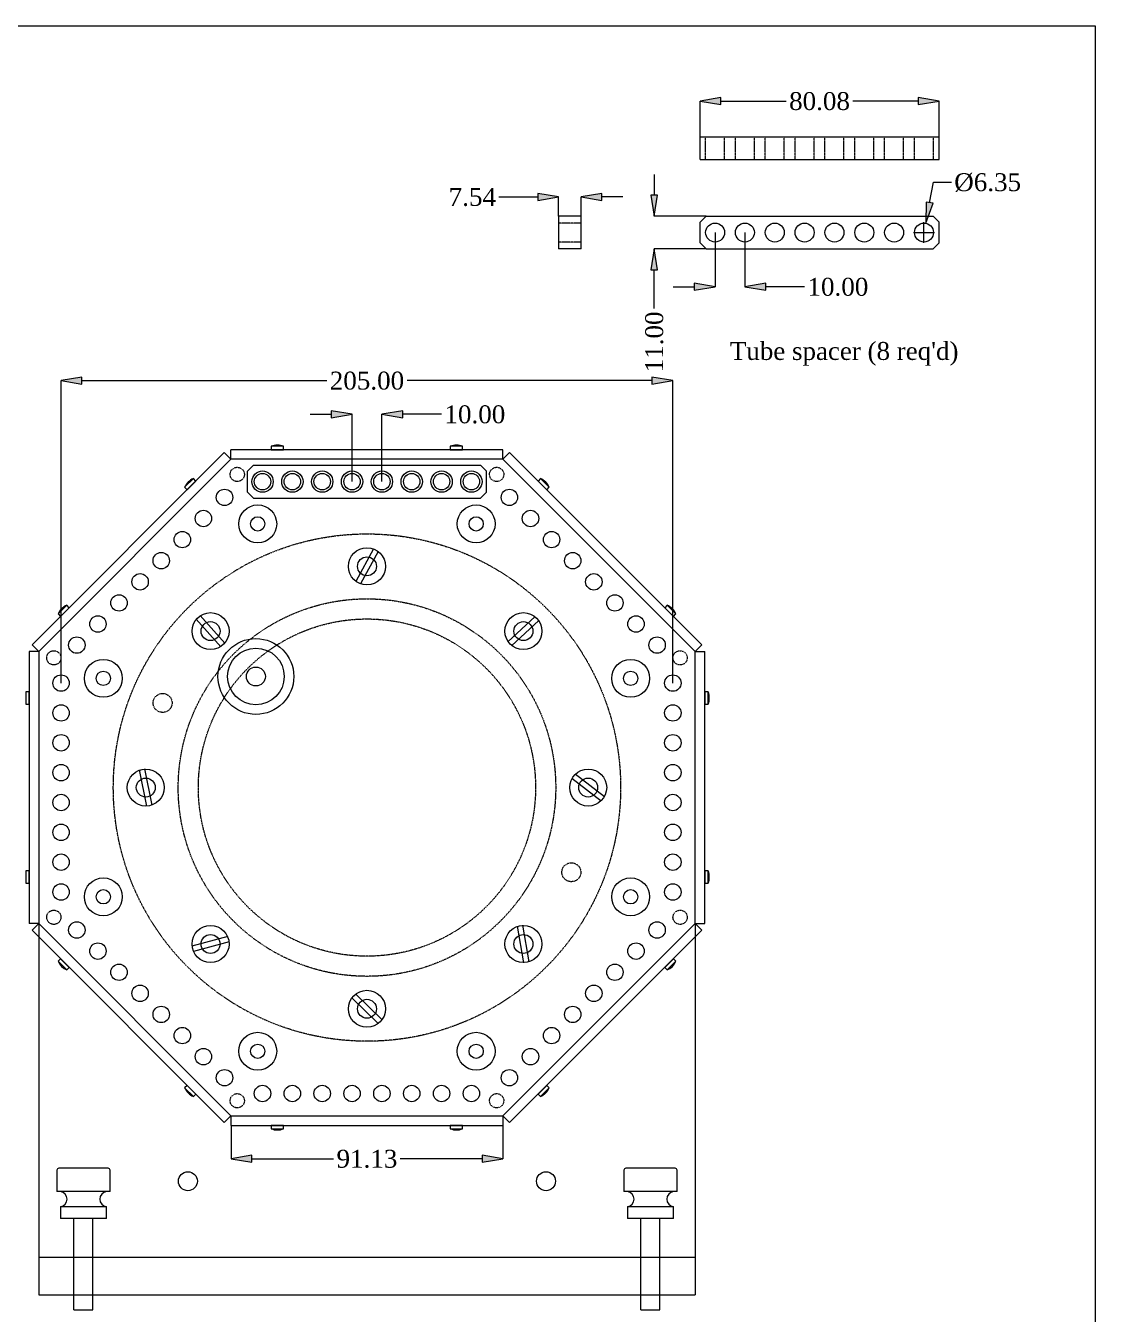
# Model space of a CAD drawing. Extents: x 150 to 1247, y 128 to 951.
# Drawn here: x 888.8 to 1247.1, y 519.5 to 951.2 of the extents above; entities that cross this region are included whole.
import ezdxf
from ezdxf.enums import TextEntityAlignment as Align

# ---------------------------------------------------------------- set-up
doc = ezdxf.new("R2010")
doc.units = 0
doc.header["$MEASUREMENT"] = 0
doc.linetypes.add('DASHED', pattern=[0.75, 0.5, -0.25])
doc.layers.get('0').update_dxf_attribs({"lineweight": 0})
doc.layers.add('restraint', color=7, linetype='Continuous', lineweight=0)
doc.styles.get("Standard").update_dxf_attribs({"font": 'TIMES.TTF'})
doc.dimstyles.get("Standard").update_dxf_attribs({"dimtxt": 6, "dimasz": 7, "dimexe": 0, "dimexo": 0, "dimgap": 0, "dimtad": 0, "dimrnd": 0.001, "dimzin": 0, "dimdsep": 46, "dimtxsty": 'STANDARD', "dimblk": 'TC_DIMARROW_FILLED30', "dimcen": 0.09, "dimclrd": 7, "dimclre": 7, "dimclrt": 7, "dimazin": 0, "dimtfac": 1, "dimtofl": 0, "dimtmove": 0, "dimatfit": 3, "dimfxl": 1, "dimtolj": 1, "dimtzin": 0, "dimarcsym": 0})

# ---------------------------------------------------------------- blocks, each defined once
blk = doc.blocks.new('*D3')
at = {"linetype": 'Continuous'}
for points in [[(1099.34, 887.45), (1100.5, 894.45), (1098.17, 894.45)], [(1099.34, 876.45), (1098.17, 869.45), (1100.5, 869.45)]]:
    blk.add_hatch(color=7, dxfattribs=at).paths.add_polyline_path(points)
at = {"color": 7, "linetype": 'Continuous', "lineweight": 0}
for p, q in [((1116.71, 887.45), (1099.34, 887.45)), ((1116.71, 876.45), (1099.34, 876.45))]:
    blk.add_line(p, q, dxfattribs=at)
at = {"color": 7, "linetype": 'Continuous'}
for points in [[(1099.34, 901.45), (1099.34, 894.45)], [(1099.34, 887.45), (1100.5, 894.45), (1098.17, 894.45), (1099.34, 887.45)], [(1099.34, 894.45), (1099.34, 894.45)], [(1099.34, 876.45), (1098.17, 869.45), (1100.5, 869.45), (1099.34, 876.45)], [(1099.34, 856.45), (1099.34, 862.45), (1099.34, 869.45), (1099.34, 869.45)]]:
    blk.add_lwpolyline(points, dxfattribs=at)
blk.add_text('11.00', height=6, rotation=90, dxfattribs=at).set_placement((1099.34, 845.3), align=Align.MIDDLE_CENTER)
blk = doc.blocks.new('TC_DIMARROW_FILLED30')
at = {"color": 0, "linetype": 'ByBlock'}
blk.add_solid([(0, 0), (-1, 0.267949), (-1, -0.267949)], dxfattribs=at)
blk = doc.blocks.new('*D4')
at = {"linetype": 'Continuous'}
for points in [[(1067.31, 893.89), (1060.31, 895.06), (1060.31, 892.73)], [(1074.85, 893.89), (1081.85, 892.73), (1081.85, 895.06)]]:
    blk.add_hatch(color=7, dxfattribs=at).paths.add_polyline_path(points)
at = {"color": 7, "linetype": 'Continuous', "lineweight": 0}
for p, q in [((1067.31, 887.45), (1067.31, 893.89)), ((1074.85, 887.45), (1074.85, 893.89))]:
    blk.add_line(p, q, dxfattribs=at)
at = {"color": 7, "linetype": 'Continuous'}
for points in [[(1047.31, 893.89), (1053.31, 893.89), (1060.31, 893.89), (1060.31, 893.89)], [(1067.31, 893.89), (1060.31, 895.06), (1060.31, 892.73), (1067.31, 893.89)], [(1074.85, 893.89), (1081.85, 892.73), (1081.85, 895.06), (1074.85, 893.89)], [(1088.85, 893.89), (1081.85, 893.89)], [(1081.85, 893.89), (1081.85, 893.89)]]:
    blk.add_lwpolyline(points, dxfattribs=at)
blk.add_text('7.54', height=6, dxfattribs=at).set_placement((1038.41, 893.89), align=Align.MIDDLE_CENTER)
blk = doc.blocks.new('*D5')
at = {"linetype": 'Continuous'}
for points in [[(1114.71, 926), (1121.71, 924.84), (1121.71, 927.17)], [(1194.79, 926), (1187.79, 927.17), (1187.79, 924.84)]]:
    blk.add_hatch(color=7, dxfattribs=at).paths.add_polyline_path(points)
at = {"color": 7, "linetype": 'Continuous', "lineweight": 0}
for p, q in [((1114.71, 913.97), (1114.71, 926)), ((1194.79, 913.97), (1194.79, 926))]:
    blk.add_line(p, q, dxfattribs=at)
at = {"color": 7, "linetype": 'Continuous'}
for points in [[(1114.71, 926), (1121.71, 924.84), (1121.71, 927.17), (1114.71, 926)], [(1121.71, 926), (1121.71, 926), (1121.71, 926), (1143.59, 926)], [(1187.79, 926), (1187.79, 926), (1187.79, 926), (1165.91, 926)], [(1194.79, 926), (1187.79, 927.17), (1187.79, 924.84), (1194.79, 926)]]:
    blk.add_lwpolyline(points, dxfattribs=at)
blk.add_text('80.08', height=6, dxfattribs=at).set_placement((1154.75, 926), align=Align.MIDDLE_CENTER)
blk = doc.blocks.new('*D6')
at = {"linetype": 'Continuous'}
for points in [[(1119.75, 863.77), (1112.75, 864.94), (1112.75, 862.61)], [(1129.75, 863.77), (1136.75, 862.61), (1136.75, 864.94)]]:
    blk.add_hatch(color=7, dxfattribs=at).paths.add_polyline_path(points)
at = {"color": 7, "linetype": 'Continuous', "lineweight": 0}
for p, q in [((1119.75, 881.95), (1119.75, 863.77)), ((1129.75, 881.95), (1129.75, 863.77))]:
    blk.add_line(p, q, dxfattribs=at)
at = {"color": 7, "linetype": 'Continuous'}
for points in [[(1105.75, 863.77), (1112.75, 863.77)], [(1119.75, 863.77), (1112.75, 864.94), (1112.75, 862.61), (1119.75, 863.77)], [(1112.75, 863.77), (1112.75, 863.77)], [(1129.75, 863.77), (1136.75, 862.61), (1136.75, 864.94), (1129.75, 863.77)], [(1149.75, 863.77), (1143.75, 863.77), (1136.75, 863.77), (1136.75, 863.77)]]:
    blk.add_lwpolyline(points, dxfattribs=at)
blk.add_text('10.00', height=6, dxfattribs=at).set_placement((1160.91, 863.77), align=Align.MIDDLE_CENTER)
blk = doc.blocks.new('*D7')
at = {"linetype": 'Continuous'}
blk.add_hatch(color=7, dxfattribs=at).paths.add_polyline_path([(1190.34, 885.07), (1192.79, 891.74), (1190.49, 892.17)])
at = {"color": 7, "linetype": 'Continuous', "lineweight": 0}
blk.add_line((1189.16, 878.83), (1189.16, 878.83), dxfattribs=at)
at = {"color": 7, "linetype": 'Continuous'}
for points in [[(1191.64, 891.95), (1192.94, 898.83), (1198.94, 898.83)], [(1190.34, 885.07), (1192.79, 891.74), (1190.49, 892.17), (1190.34, 885.07)], [(1189.75, 878.45), (1189.75, 885.45)], [(1186.25, 881.95), (1193.25, 881.95)]]:
    blk.add_lwpolyline(points, dxfattribs=at)
blk.add_text('%%c6.35', height=6, dxfattribs=at).set_placement((1211.1, 898.83), align=Align.MIDDLE_CENTER)
blk = doc.blocks.new('*D9')
at = {"linetype": 'Continuous'}
for points in [[(957.54, 571.62), (964.54, 570.46), (964.54, 572.79)], [(1048.66, 571.62), (1041.66, 572.79), (1041.66, 570.46)]]:
    blk.add_hatch(color=7, dxfattribs=at).paths.add_polyline_path(points)
at = {"color": 7, "linetype": 'Continuous', "lineweight": 0}
for p, q in [((957.54, 582.81), (957.54, 571.62)), ((1048.66, 582.81), (1048.66, 571.62))]:
    blk.add_line(p, q, dxfattribs=at)
at = {"color": 7, "linetype": 'Continuous'}
for points in [[(957.54, 571.62), (964.54, 570.46), (964.54, 572.79), (957.54, 571.62)], [(964.54, 571.62), (964.54, 571.62), (964.54, 571.62), (991.94, 571.62)], [(1041.66, 571.62), (1041.66, 571.62), (1041.66, 571.62), (1014.26, 571.62)], [(1048.66, 571.62), (1041.66, 572.79), (1041.66, 570.46), (1048.66, 571.62)]]:
    blk.add_lwpolyline(points, dxfattribs=at)
blk.add_text('91.13', height=6, dxfattribs=at).set_placement((1003.1, 571.62), align=Align.MIDDLE_CENTER)
blk = doc.blocks.new('*D12')
at = {"linetype": 'Continuous'}
for points in [[(900.6, 832.34), (907.6, 831.18), (907.6, 833.51)], [(1105.6, 832.34), (1098.6, 833.51), (1098.6, 831.18)]]:
    blk.add_hatch(color=7, dxfattribs=at).paths.add_polyline_path(points)
at = {"color": 7, "linetype": 'Continuous', "lineweight": 0}
for p, q in [((900.6, 730.98), (900.6, 832.34)), ((1105.6, 730.98), (1105.6, 832.34))]:
    blk.add_line(p, q, dxfattribs=at)
at = {"color": 7, "linetype": 'Continuous'}
for points in [[(900.6, 832.34), (907.6, 831.18), (907.6, 833.51), (900.6, 832.34)], [(1105.6, 832.34), (1098.6, 833.51), (1098.6, 831.18), (1105.6, 832.34)], [(907.6, 832.34), (907.6, 832.34), (907.6, 832.34), (989.69, 832.34)], [(1098.6, 832.34), (1098.6, 832.34), (1098.6, 832.34), (1016.52, 832.34)]]:
    blk.add_lwpolyline(points, dxfattribs=at)
blk.add_text('205.00', height=6, dxfattribs=at).set_placement((1003.1, 832.34), align=Align.MIDDLE_CENTER)
blk = doc.blocks.new('*D13')
at = {"linetype": 'Continuous'}
for points in [[(998.1, 821.05), (991.1, 822.22), (991.1, 819.88)], [(1008.1, 821.05), (1015.1, 819.88), (1015.1, 822.22)]]:
    blk.add_hatch(color=7, dxfattribs=at).paths.add_polyline_path(points)
at = {"color": 7, "linetype": 'Continuous', "lineweight": 0}
for p, q in [((998.1, 798.48), (998.1, 821.05)), ((1008.1, 798.48), (1008.1, 821.05))]:
    blk.add_line(p, q, dxfattribs=at)
at = {"color": 7, "linetype": 'Continuous'}
for points in [[(984.1, 821.05), (991.1, 821.05)], [(998.1, 821.05), (991.1, 822.22), (991.1, 819.88), (998.1, 821.05)], [(991.1, 821.05), (991.1, 821.05)], [(1008.1, 821.05), (1015.1, 819.88), (1015.1, 822.22), (1008.1, 821.05)], [(1028.1, 821.05), (1022.1, 821.05), (1015.1, 821.05), (1015.1, 821.05)]]:
    blk.add_lwpolyline(points, dxfattribs=at)
blk.add_text('10.00', height=6, dxfattribs=at).set_placement((1039.26, 821.05), align=Align.MIDDLE_CENTER)

msp = doc.modelspace()

# ---------------------------------------------------------------- linework, layer by layer
at = {"color": 7, "linetype": 'Continuous', "lineweight": 0, "ltscale": 0.1}
for p, q in [((1114.714, 906.428), (1114.714, 913.968)), ((1114.714, 913.968), (1194.794, 913.968)), ((1194.794, 906.428), (1194.794, 913.968)), ((1114.714, 906.428), (1194.794, 906.428)), ((1074.846, 887.454), (1067.306, 887.454)), ((1067.306, 887.454), (1067.306, 876.454)), ((1074.846, 876.454), (1074.846, 887.454)), ((1114.714, 885.454), (1116.714, 887.454)), ((1114.714, 878.454), (1114.714, 885.454)), ((1116.714, 887.454), (1192.794, 887.454)), ((1192.794, 887.454), (1194.794, 885.454)), ((1194.794, 878.454), (1194.794, 885.454)), ((1074.846, 876.454), (1067.306, 876.454)), ((1116.714, 876.454), (1114.714, 878.454)), ((1116.714, 876.454), (1192.794, 876.454)), ((1194.794, 878.454), (1192.794, 876.454)), ((955.293, 808.229), (890.856, 743.792)), ((957.538, 805.984), (955.293, 808.229)), ((1048.665, 809.159), (957.538, 809.159)), ((957.538, 805.984), (957.538, 809.159)), ((1048.665, 805.984), (1048.665, 809.159)), ((1048.665, 805.984), (1050.91, 808.229)), ((1115.347, 743.792), (1050.91, 808.229)), ((963.061, 801.984), (965.061, 803.984)), ((965.061, 803.984), (1041.141, 803.984)), ((1041.141, 803.984), (1043.141, 801.984)), ((963.061, 794.984), (963.061, 801.984)), ((1043.141, 794.984), (1043.141, 801.984)), ((965.061, 792.984), (963.061, 794.984)), ((1043.141, 794.984), (1041.141, 792.984)), ((965.061, 792.984), (1041.141, 792.984)), ((1005.261, 775.99), (999.359, 765.084)), ((1006.844, 775.133), (1000.942, 764.227)), ((945.905, 752.445), (954.121, 743.158)), ((947.253, 753.638), (955.469, 744.35)), ((1050.358, 744.842), (1059.45, 753.274)), ((1051.582, 743.522), (1060.674, 751.954)), ((893.101, 741.547), (890.856, 743.792)), ((1113.101, 741.547), (1115.347, 743.792)), ((889.926, 741.547), (889.926, 650.42)), ((893.101, 741.547), (889.926, 741.547)), ((1113.101, 741.547), (1116.276, 741.547)), ((1116.276, 650.42), (1116.276, 741.547)), ((929.315, 689.728), (926.873, 701.885)), ((931.08, 690.082), (928.638, 702.239)), ((1082.677, 692.894), (1072.879, 700.495)), ((1081.573, 691.472), (1071.776, 699.073)), ((893.101, 650.42), (889.926, 650.42)), ((893.101, 650.42), (890.856, 648.175)), ((890.856, 648.175), (955.293, 583.739)), ((1050.91, 583.739), (1115.347, 648.175)), ((1055.685, 637.307), (1053.573, 649.525)), ((1057.458, 637.613), (1055.347, 649.832)), ((1113.101, 650.42), (1115.347, 648.175)), ((1113.101, 650.42), (1116.276, 650.42)), ((956.444, 646.041), (944.465, 642.836)), ((956.909, 644.303), (944.931, 641.097)), ((1008.165, 618.169), (999.296, 626.836)), ((1006.906, 616.881), (998.038, 625.548)), ((957.538, 585.984), (955.293, 583.739)), ((957.538, 585.984), (957.538, 582.809)), ((957.538, 582.809), (1048.665, 582.809)), ((1048.665, 585.984), (1048.665, 582.809)), ((1048.665, 585.984), (1050.91, 583.739))]:
    msp.add_line(p, q, dxfattribs=at)
at = {"color": 255, "linetype": 'DASHED', "lineweight": 0, "ltscale": 0.1}
for p, q in [((1116.579, 906.428), (1116.579, 913.968)), ((1122.929, 906.428), (1122.929, 913.968)), ((1126.579, 906.428), (1126.579, 913.968)), ((1132.929, 906.428), (1132.929, 913.968)), ((1136.579, 906.428), (1136.579, 913.968)), ((1142.929, 906.428), (1142.929, 913.968)), ((1146.579, 906.428), (1146.579, 913.968)), ((1152.929, 906.428), (1152.929, 913.968)), ((1156.579, 906.428), (1156.579, 913.968)), ((1162.929, 906.428), (1162.929, 913.968)), ((1166.579, 906.428), (1166.579, 913.968)), ((1172.929, 906.428), (1172.929, 913.968)), ((1176.579, 906.428), (1176.579, 913.968)), ((1182.929, 906.428), (1182.929, 913.968)), ((1186.579, 906.428), (1186.579, 913.968)), ((1192.929, 906.428), (1192.929, 913.968)), ((1074.846, 885.129), (1067.306, 885.129)), ((1074.846, 878.779), (1067.306, 878.779))]:
    msp.add_line(p, q, dxfattribs=at)
at = {"color": 255, "linetype": 'Continuous', "lineweight": 0, "ltscale": 0.1}
for p, q in [((957.538, 805.984), (893.101, 741.547)), ((1048.665, 805.984), (957.538, 805.984)), ((1113.101, 741.547), (1048.665, 805.984)), ((893.101, 741.547), (893.101, 650.42)), ((1113.101, 650.42), (1113.101, 741.547)), ((893.101, 650.42), (893.101, 525.984)), ((1113.101, 650.42), (1113.101, 525.984)), ((893.101, 538.684), (1113.101, 538.684)), ((893.101, 525.984), (1113.101, 525.984)), ((904.926, 520.984), (911.276, 520.984)), ((1094.926, 520.984), (1101.276, 520.984))]:
    msp.add_line(p, q, dxfattribs=at)
at = {"color": 255, "linetype": 'Continuous', "lineweight": 0, "ltscale": 25.4}
for p, q in [((917.002, 560.666), (899.201, 560.666)), ((1107.002, 560.666), (1089.201, 560.666)), ((915.782, 555.485), (900.42, 555.485)), ((900.42, 555.485), (900.42, 551.644)), ((915.782, 551.644), (915.782, 555.485)), ((1105.782, 555.485), (1090.42, 555.485)), ((1090.42, 555.485), (1090.42, 551.644)), ((1105.782, 551.644), (1105.782, 555.485)), ((915.782, 551.644), (900.42, 551.644)), ((1105.782, 551.644), (1090.42, 551.644))]:
    msp.add_line(p, q, dxfattribs=at)
at = {"color": 7, "linetype": 'Continuous'}
msp.add_lwpolyline([(1033.78, 128.27), (149.86, 128.27), (149.86, 951.23), (1247.14, 951.23), (1247.14, 128.27), (1207.108, 128.27)], dxfattribs=at)
at = {"color": 7, "linetype": 'Continuous', "ltscale": 0.1}
for points in [[(971.036, 809.159), (975.166, 809.159), (975.166, 810.319), (971.036, 810.319)], [(1031.036, 809.159), (1035.166, 809.159), (1035.166, 810.319), (1031.036, 810.319)], [(1113.101, 650.42), (1113.101, 741.547), (1048.665, 805.984), (957.538, 805.984), (893.101, 741.547), (893.101, 650.42), (957.538, 585.984), (1048.665, 585.984)], [(942.828, 795.763), (945.748, 798.684), (944.928, 799.504), (942.007, 796.584)], [(1060.455, 798.684), (1063.375, 795.763), (1064.195, 796.584), (1061.275, 799.504)], [(900.401, 753.337), (903.322, 756.257), (902.501, 757.078), (899.581, 754.157)], [(1102.881, 756.257), (1105.802, 753.337), (1106.622, 754.157), (1103.702, 757.078)], [(889.926, 723.919), (889.926, 728.049), (888.766, 728.049), (888.766, 723.919)], [(1116.276, 728.049), (1116.276, 723.919), (1117.436, 723.919), (1117.436, 728.049)], [(889.926, 663.919), (889.926, 668.049), (888.766, 668.049), (888.766, 663.919)], [(1116.276, 668.049), (1116.276, 663.919), (1117.436, 663.919), (1117.436, 668.049)], [(903.322, 635.71), (900.401, 638.63), (899.581, 637.81), (902.501, 634.89)], [(1105.802, 638.63), (1102.881, 635.71), (1103.702, 634.89), (1106.622, 637.81)], [(945.748, 593.283), (942.828, 596.204), (942.007, 595.383), (944.928, 592.463)], [(1063.375, 596.204), (1060.455, 593.283), (1061.275, 592.463), (1064.195, 595.383)], [(975.166, 582.809), (971.036, 582.809), (971.036, 581.649), (975.166, 581.649)], [(1035.166, 582.809), (1031.036, 582.809), (1031.036, 581.649), (1035.166, 581.649)]]:
    msp.add_lwpolyline(points, close=True, dxfattribs=at)
at = {"color": 255, "linetype": 'Continuous', "ltscale": 25.4}
for points in [[(917.002, 560.666), (917.002, 567.798, 0.414214), (916.392, 568.408), (899.811, 568.408, 0.414214), (899.201, 567.798), (899.201, 560.666)], [(1107.002, 560.666), (1107.002, 567.798, 0.414214), (1106.392, 568.408), (1089.811, 568.408, 0.414214), (1089.201, 567.798), (1089.201, 560.666)]]:
    msp.add_lwpolyline(points, format="xyb", dxfattribs=at)
at = {"color": 7, "linetype": 'Continuous', "lineweight": 0}
for centre, radius in [((1119.754, 881.954), 3.175), ((1129.754, 881.954), 3.175), ((1139.754, 881.954), 3.175), ((1149.754, 881.954), 3.175), ((1159.754, 881.954), 3.175), ((1169.754, 881.954), 3.175), ((1179.754, 881.954), 3.175), ((1189.754, 881.954), 3.175), ((968.101, 798.484), 3.57), ((968.101, 798.484), 2.75), ((978.101, 798.484), 3.57), ((978.101, 798.484), 2.75), ((988.101, 798.484), 3.57), ((988.101, 798.484), 2.75), ((998.101, 798.484), 3.57), ((998.101, 798.484), 2.75), ((1008.101, 798.484), 3.57), ((1008.101, 798.484), 2.75), ((1018.101, 798.484), 3.57), ((1018.101, 798.484), 2.75), ((1028.101, 798.484), 3.57), ((1028.101, 798.484), 2.75), ((1038.101, 798.484), 3.57), ((1038.101, 798.484), 2.75), ((955.372, 793.211), 2.75), ((1050.831, 793.211), 2.75), ((966.505, 784.335), 6.35), ((1039.698, 784.335), 6.35), ((948.301, 786.14), 2.75), ((966.505, 784.335), 2.39), ((1039.698, 784.335), 2.39), ((1057.902, 786.14), 2.75), ((941.23, 779.069), 2.75), ((1064.973, 779.069), 2.75), ((934.159, 771.998), 2.75), ((1003.101, 770.109), 6.2), ((1003.101, 770.109), 3.175), ((1072.044, 771.998), 2.75), ((927.087, 764.926), 2.75), ((1079.115, 764.926), 2.75), ((920.016, 757.855), 2.75), ((1086.187, 757.855), 2.75), ((912.945, 750.784), 2.75), ((950.687, 748.398), 6.2), ((950.687, 748.398), 3.175), ((1055.516, 748.398), 6.2), ((1055.516, 748.398), 3.175), ((1093.258, 750.784), 2.75), ((905.874, 743.713), 2.75), ((965.879, 733.206), 9.5), ((1100.329, 743.713), 2.75), ((914.75, 732.58), 6.35), ((1091.453, 732.58), 6.35), ((914.75, 732.58), 2.39), ((965.879, 733.206), 3.175), ((1091.453, 732.58), 2.39), ((900.601, 730.984), 2.75), ((1105.601, 730.984), 2.75), ((900.601, 720.984), 2.75), ((1105.601, 720.984), 2.75), ((900.601, 710.984), 2.75), ((1105.601, 710.984), 2.75), ((900.601, 700.984), 2.75), ((1105.601, 700.984), 2.75), ((928.976, 695.984), 6.2), ((1077.226, 695.984), 6.2), ((928.976, 695.984), 3.175), ((1077.226, 695.984), 3.175), ((900.601, 690.984), 2.75), ((1105.601, 690.984), 2.75), ((900.601, 680.984), 2.75), ((1105.601, 680.984), 2.75), ((900.601, 670.984), 2.75), ((1105.601, 670.984), 2.75), ((914.75, 659.387), 6.35), ((1091.453, 659.387), 6.35), ((900.601, 660.984), 2.75), ((914.75, 659.387), 2.39), ((1091.453, 659.387), 2.39), ((1105.601, 660.984), 2.75), ((905.874, 648.254), 2.75), ((950.687, 643.569), 6.2), ((1055.516, 643.569), 6.2), ((1100.329, 648.254), 2.75), ((912.945, 641.183), 2.75), ((950.687, 643.569), 3.175), ((1055.516, 643.569), 3.175), ((1093.258, 641.183), 2.75), ((920.016, 634.112), 2.75), ((1086.187, 634.112), 2.75), ((927.087, 627.041), 2.75), ((1003.101, 621.859), 6.2), ((1079.115, 627.041), 2.75), ((934.159, 619.97), 2.75), ((1003.101, 621.859), 3.175), ((1072.044, 619.97), 2.75), ((941.23, 612.899), 2.75), ((966.505, 607.632), 6.35), ((1039.698, 607.632), 6.35), ((1064.973, 612.899), 2.75), ((966.505, 607.632), 2.39), ((1039.698, 607.632), 2.39), ((948.301, 605.827), 2.75), ((1057.902, 605.827), 2.75), ((955.372, 598.756), 2.75), ((1050.831, 598.756), 2.75), ((968.101, 593.484), 2.75), ((978.101, 593.484), 2.75), ((988.101, 593.484), 2.75), ((998.101, 593.484), 2.75), ((1008.101, 593.484), 2.75), ((1018.101, 593.484), 2.75), ((1028.101, 593.484), 2.75), ((1038.101, 593.484), 2.75)]:
    msp.add_circle(centre, radius, dxfattribs=at)
at = {"color": 9, "linetype": 'DASHED', "lineweight": 0, "ltscale": 0.1}
for centre in [(959.637, 800.915), (1046.566, 800.915), (898.17, 739.448), (1108.033, 739.448), (898.17, 652.519), (1108.033, 652.519), (959.637, 591.052), (1046.566, 591.052)]:
    msp.add_circle(centre, 2.39, dxfattribs=at)
at = {"color": 255, "linetype": 'Continuous', "lineweight": 0}
for centre, radius in [((966.505, 784.335), 2.39), ((1039.698, 784.335), 2.39), ((965.879, 733.206), 12.7), ((914.75, 732.58), 2.39), ((1091.453, 732.58), 2.39), ((914.75, 659.387), 2.39), ((1091.453, 659.387), 2.39), ((966.505, 607.632), 2.39), ((1039.698, 607.632), 2.39), ((943.101, 564.084), 3.175), ((1063.101, 564.084), 3.175)]:
    msp.add_circle(centre, radius, dxfattribs=at)
at = {"color": 7, "linetype": 'DASHED', "lineweight": 0, "ltscale": 0.1}
for centre, radius in [((1003.101, 695.984), 85), ((1003.101, 695.984), 63.25), ((1003.101, 695.984), 56.5), ((934.619, 724.35), 3.175), ((1071.584, 667.617), 3.175)]:
    msp.add_circle(centre, radius, dxfattribs=at)
at = {"color": 7, "linetype": 'Continuous', "lineweight": 0}
for centre, start, end in [((973.101, 804.951), 68.95871, 111.04129), ((1033.101, 804.951), 68.95871, 111.04129), ((947.263, 794.248), 113.95871, 156.04129), ((1058.94, 794.248), 23.95871, 66.04129), ((904.837, 751.822), 113.95871, 156.04129), ((1101.366, 751.822), 23.95871, 66.04129), ((1112.069, 725.984), -21.04129, 21.04129), ((1112.069, 665.984), -21.04129, 21.04129), ((904.837, 640.145), -156.04129, -113.95871), ((1101.366, 640.145), -66.04129, -23.95871), ((947.263, 597.719), -156.04129, -113.95871), ((1058.94, 597.719), -66.04129, -23.95871), ((973.101, 587.017), -111.04129, -68.95871), ((1033.101, 587.017), -111.04129, -68.95871)]:
    msp.add_arc(centre, 5.751, start, end, dxfattribs=at)
at = {"color": 255, "linetype": 'Continuous', "lineweight": 0, "ltscale": 25.4}
for centre, start, end in [((899.988, 558.075), -80.53312, 80.53312), ((916.214, 558.075), 99.46688, 260.53312), ((1089.988, 558.075), -80.53312, 80.53312), ((1106.214, 558.075), 99.46688, 260.53312)]:
    msp.add_arc(centre, 2.627, start, end, dxfattribs=at)
at = {"layer": 'restraint', "color": 255, "linetype": 'Continuous', "lineweight": 0, "ltscale": 2.54}
for p, q in [((904.926, 520.984), (904.926, 551.644)), ((911.276, 520.984), (911.276, 551.644)), ((1094.926, 520.984), (1094.926, 551.644)), ((1101.276, 520.984), (1101.276, 551.644))]:
    msp.add_line(p, q, dxfattribs=at)

# ---------------------------------------------------------------- texts
at = {"color": 7, "linetype": 'Continuous'}
msp.add_text("Tube spacer (8 req'd)", height=6, dxfattribs=at).set_placement((1124.723, 839.264), (1201.311, 839.264), align=Align.FIT)

# ---------------------------------------------------------------- dimensions: what is measured, and where the dimension line sits
dim = msp.add_aligned_dim(p1=(1114.714, 913.968), p2=(1194.794, 913.968), distance=12.034, dimstyle='STANDARD', dxfattribs=at)
dim.commit()
dim.dimension.update_dxf_attribs({"geometry": '*D5', "text_midpoint": (1154.754, 926.003)})
for base, p1, p2, angle, picture, middle in [((1099.337, 876.454), (1116.714, 887.454), (1116.714, 876.454), 90, '*D3', (1099.337, 845.295)), ((1129.754, 863.775), (1119.754, 881.954), (1129.754, 881.954), 180, '*D6', (1160.912, 863.775))]:
    dim = msp.add_linear_dim(base=base, p1=p1, p2=p2, angle=angle, dimstyle='STANDARD', dxfattribs=at)
    dim.commit()
    dim.dimension.update_dxf_attribs({"geometry": picture, "text_midpoint": middle})
dim = msp.add_diameter_dim_2p(p1=(1189.165, 878.834), p2=(1190.343, 885.074), dimstyle='STANDARD', override={"dimtih": 1, "dimtoh": 1}, dxfattribs=at)
dim.commit()
dim.dimension.update_dxf_attribs({"geometry": '*D7', "text_midpoint": (1211.102, 898.831)})
for base, p1, p2, picture, middle in [((1067.306, 893.892), (1074.846, 887.454), (1067.306, 887.454), '*D4', (1038.405, 893.892)), ((1105.601, 832.343), (900.601, 730.984), (1105.601, 730.984), '*D12', (1003.101, 832.343)), ((1008.101, 821.05), (998.101, 798.484), (1008.101, 798.484), '*D13', (1039.26, 821.05)), ((1048.665, 571.622), (957.538, 582.809), (1048.665, 582.809), '*D9', (1003.101, 571.622))]:
    dim = msp.add_linear_dim(base=base, p1=p1, p2=p2, dimstyle='STANDARD', dxfattribs=at)
    dim.commit()
    dim.dimension.update_dxf_attribs({"geometry": picture, "text_midpoint": middle})

doc.saveas('drawing.dxf')
